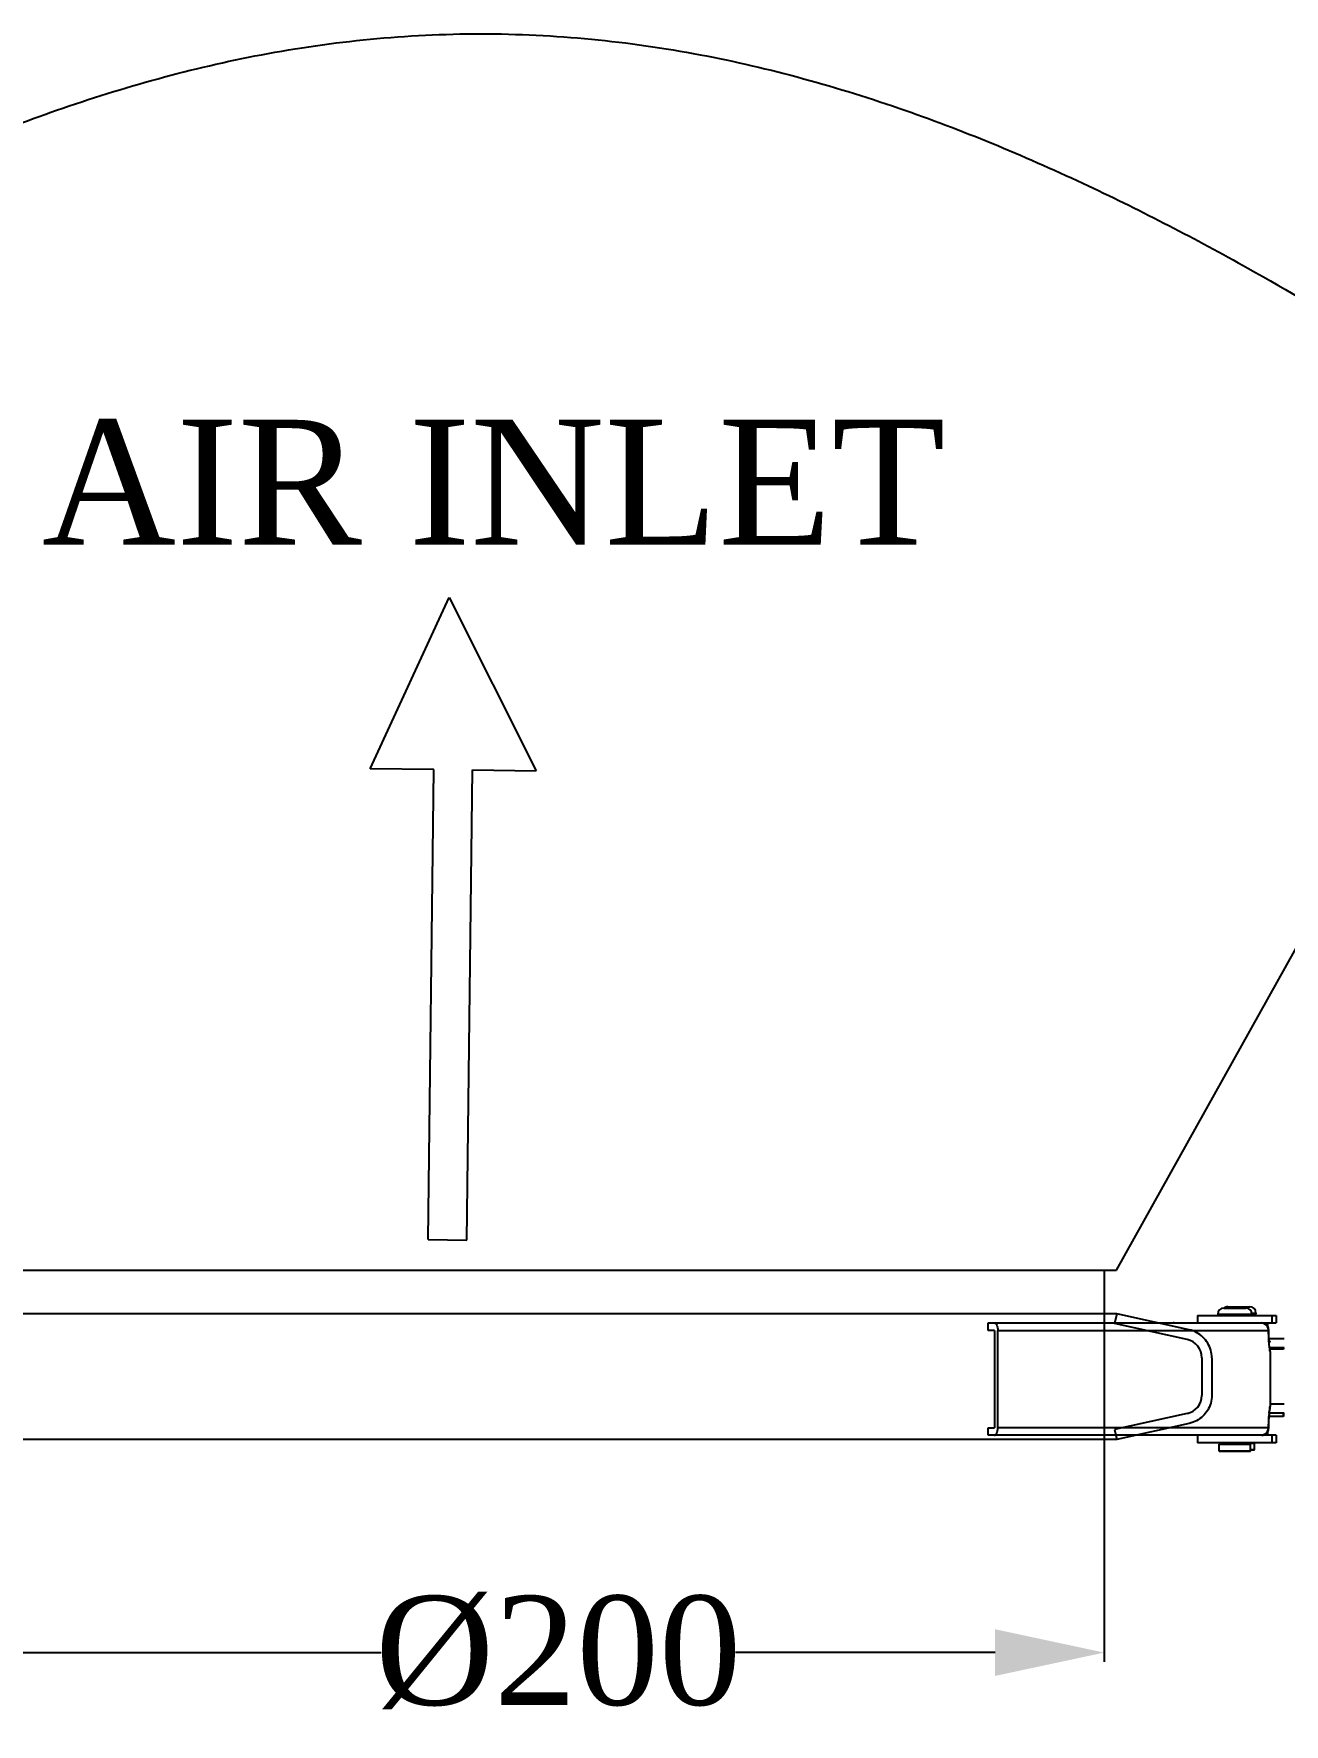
# Model space of a CAD drawing. Header units: millimetres. Extents: x 324 to 7054, y -67 to 2159.
# Drawn here: x 6360.5 to 6561, y 1020.2 to 1291.3 of the extents above; entities that cross this region are included whole.
import ezdxf
from ezdxf.enums import TextEntityAlignment as Align

# ---------------------------------------------------------------- set-up
doc = ezdxf.new("R2010")
doc.units = ezdxf.units.MM
doc.header["$LTSCALE"] = 153.67
doc.header["$PDMODE"] = 3
doc.header["$PDSIZE"] = 8
doc.layers.get('0').update_dxf_attribs({"linetype": 'CONTINUOUS'})
doc.layers.get('Defpoints').update_dxf_attribs({"linetype": 'CONTINUOUS'})
for name, color, linetype in [('02___PRT_ALL_AXES', 7, 'CONTINUOUS'), ('03___PRT_ALL_CURVES', 7, 'CONTINUOUS'), ('CONSTRUCTION_BODIES', 7, 'CONTINUOUS')]:
    doc.layers.add(name, color=color, linetype=linetype)
doc.styles.get("Standard").update_dxf_attribs({"font": 'times.ttf'})
doc.dimstyles.get("Standard").update_dxf_attribs({"dimtxt": 17.5, "dimasz": 17.5, "dimexe": 1.5, "dimexo": 1, "dimtad": 1, "dimdsep": 46, "dimtxsty": 'Standard', "dimblk": '_FILLED', "dimblk1": '_FILLED', "dimblk2": '_FILLED', "dimcen": 0.09, "dimazin": 2, "dimtol": 1, "dimtp": 0.01, "dimtm": 0.01, "dimtfac": 1, "dimtofl": 0, "dimtmove": 0, "dimatfit": 3, "dimldrblk": '_FILLED', "dimfxl": 1, "dimtolj": 1, "dimarcsym": 0})

# ---------------------------------------------------------------- blocks, each defined once
blk = doc.blocks.new('_FILLED')
at = {"color": 0, "linetype": 'ByBlock'}
blk.add_solid([(0, 0), (-1, 0.214), (-1, -0.214)], dxfattribs=at)
blk = doc.blocks.new('*D230')
at = {"color": 0, "linetype": 'ByBlock', "lineweight": -2}
for p, q in [((6332.16, 1086.98), (6332.16, 1030.17)), ((6532.16, 1086.98), (6532.16, 1030.17)), ((6349.66, 1031.67), (6416.17, 1031.67)), ((6514.66, 1031.67), (6473, 1031.67))]:
    blk.add_line(p, q, dxfattribs=at)
at = {"layer": 'Defpoints', "color": 0}
for p in [(6332.16, 1087.98), (6532.16, 1087.98), (6532.16, 1031.67)]:
    blk.add_point(p, dxfattribs=at)
at = {"color": 0, "linetype": 'ByBlock', "lineweight": -2, "xscale": 17.5, "yscale": 17.5, "zscale": 17.5, "rotation": 180}
blk.add_blockref('_FILLED', (6332.16, 1031.67), dxfattribs=at)
at = {"color": 0, "linetype": 'ByBlock', "lineweight": -2, "xscale": 17.5, "yscale": 17.5, "zscale": 17.5}
blk.add_blockref('_FILLED', (6532.16, 1031.67), dxfattribs=at)
at = {"color": 0, "insert": (6444.58, 1031.67), "char_height": 17.5, "attachment_point": 5}
blk.add_mtext('\\A1;\\A1;%%C200', dxfattribs=at)
blk = doc.blocks.new('ARROW_4_BL1', base_point=(2290.53, 1379.95))
at = {"color": 7, "linetype": 'Continuous'}
for p, q in [((2314.47, 1383.07), (2314.59, 1393.28)), ((2314.59, 1393.28), (2342.06, 1380.6)), ((2239.08, 1383.97), (2239, 1377.74)), ((2239.08, 1383.97), (2314.47, 1383.07)), ((2342.06, 1380.6), (2314.27, 1366.62)), ((2239, 1377.74), (2314.4, 1376.83)), ((2314.4, 1376.83), (2314.27, 1366.62))]:
    blk.add_line(p, q, dxfattribs=at)

msp = doc.modelspace()

# ---------------------------------------------------------------- linework, layer by layer
at = {"linetype": 'ByBlock'}
for p, q in [((6534.15862, 1092.97699), (6605.95127, 1221.81037)), ((6330.15862, 1092.97699), (6534.15862, 1092.97699)), ((6552.00622, 1087.12462), (6555.50607, 1087.12462)), ((6513.53594, 1084.52461), (6559.75614, 1084.52462)), ((6513.53594, 1083.32461), (6513.53594, 1084.52461)), ((6543.37905, 1084.53606), (6545.71893, 1084.53605)), ((6547.12119, 1085.72462), (6559.75614, 1085.72462)), ((6547.12119, 1085.72462), (6547.12119, 1084.52462)), ((6550.37119, 1085.92462), (6556.45626, 1085.92462)), ((6550.37119, 1085.92462), (6550.37119, 1085.77462)), ((6555.87119, 1085.77462), (6550.37119, 1085.77462)), ((6551.37128, 1086.92462), (6554.87111, 1086.92462)), ((6555.85049, 1086.12462), (6556.50614, 1086.12462)), ((6556.50614, 1085.97462), (6555.86627, 1085.97462)), ((6555.87119, 1085.92462), (6555.87119, 1085.77462)), ((6556.50614, 1086.12462), (6556.50614, 1085.97462)), ((6558.42655, 1083.82066), (6558.42655, 1084.52462)), ((6559.12073, 1084.52462), (6559.12073, 1085.72462)), ((6559.75568, 1085.72462), (6559.75568, 1084.52462)), ((6559.75614, 1085.72462), (6559.75614, 1084.52462)), ((6513.78637, 1083.32461), (6513.53595, 1083.32461)), ((6514.57963, 1083.32485), (6513.78637, 1083.32478)), ((6514.57963, 1083.32485), (6514.57963, 1067.70136)), ((6515.10415, 1083.32461), (6558.53813, 1083.32462)), ((6515.10415, 1067.72461), (6515.10415, 1083.32461)), ((6558.58723, 1082.04897), (6561.04056, 1082.04897)), ((6558.646, 1081.12595), (6558.59786, 1081.78975)), ((6558.59996, 1081.50026), (6558.5991, 1081.51348)), ((6558.68516, 1080.53794), (6558.68404, 1080.54753)), ((6561.04056, 1080.54897), (6558.71158, 1080.54897)), ((6558.72911, 1080.42294), (6558.74425, 1080.32462)), ((6560.9314, 1080.32462), (6558.74425, 1080.32462)), ((6558.77558, 1079.93863), (6558.77556, 1071.11342)), ((6560.92944, 1080.54897), (6560.92944, 1080.32462)), ((6560.9314, 1080.32462), (6560.9314, 1080.54897)), ((6558.77556, 1071.54897), (6561.04056, 1071.54897)), ((6558.60337, 1069.35233), (6558.63047, 1069.73932)), ((6560.9314, 1069.52462), (6558.61544, 1069.52462)), ((6561.04056, 1070.04897), (6558.65801, 1070.04897)), ((6560.92944, 1070.04897), (6560.92944, 1069.52462)), ((6560.9314, 1069.52462), (6560.9314, 1070.04897)), ((6513.53594, 1067.72461), (6514.57963, 1067.72461)), ((6513.53594, 1066.52461), (6513.53594, 1067.72461)), ((6559.75614, 1066.52462), (6513.53594, 1066.52461)), ((6513.78637, 1067.70136), (6513.78637, 1067.72461)), ((6513.78637, 1067.70136), (6514.57963, 1067.70136)), ((6558.53813, 1067.72462), (6515.10415, 1067.72461)), ((6547.12119, 1066.52462), (6547.12119, 1065.32462)), ((6558.42655, 1066.53605), (6557.41735, 1066.53605)), ((6558.42655, 1066.53605), (6558.42655, 1067.22858)), ((6559.12073, 1065.32462), (6559.12073, 1066.52462)), ((6559.75568, 1066.52462), (6559.75568, 1065.32462)), ((6559.75614, 1066.52462), (6559.75614, 1065.32462)), ((6559.75614, 1065.32462), (6547.12119, 1065.32462)), ((6550.62119, 1065.07462), (6555.62119, 1065.07462)), ((6550.62119, 1063.97462), (6550.62119, 1065.07462)), ((6555.62119, 1063.97462), (6550.62119, 1063.97462)), ((6550.67107, 1065.12462), (6555.57132, 1065.12462)), ((6555.57131, 1063.92462), (6550.67107, 1063.92462)), ((6551.25614, 1065.27462), (6551.37119, 1065.27462)), ((6551.25614, 1065.12462), (6551.25614, 1065.27462)), ((6551.37119, 1065.17462), (6551.37119, 1065.32462)), ((6554.87119, 1065.17462), (6551.37119, 1065.17462)), ((6554.87119, 1065.17462), (6554.87119, 1065.32462)), ((6554.87119, 1065.27462), (6556.25614, 1065.27462)), ((6555.62119, 1063.97462), (6555.62119, 1065.07462)), ((6556.25614, 1064.17462), (6555.62119, 1064.17462)), ((6556.20626, 1064.12462), (6555.62119, 1064.12462)), ((6556.25614, 1064.17462), (6556.25614, 1065.27462))]:
    msp.add_line(p, q, dxfattribs=at)
for points in [[(6558.55099, 1083.33164), (6558.52557, 1083.57041), (6558.37577, 1083.949), (6558.10778, 1084.25589), (6557.75255, 1084.45543), (6557.35096, 1084.52462)], [(6558.59786, 1081.78975), (6558.56098, 1082.68894), (6558.5509, 1083.33136)], [(6558.72922, 1080.42306), (6558.69078, 1080.6975), (6558.646, 1081.12595)], [(6558.5509, 1067.71786), (6558.55269, 1067.91928), (6558.5629, 1068.43153), (6558.58028, 1068.91349), (6558.60337, 1069.35233)], [(6558.63047, 1069.73932), (6558.66039, 1070.07578), (6558.69115, 1070.35492), (6558.72075, 1070.57227), (6558.72918, 1070.62585)], [(6557.35096, 1066.52462), (6557.75255, 1066.5938), (6558.10778, 1066.79334), (6558.37577, 1067.10023), (6558.52557, 1067.47883), (6558.55099, 1067.71759)]]:
    msp.add_lwpolyline(points, dxfattribs=at)
for centre, radius, start, end in [((6552.00614, 1086.12462), 1, 90, 126.8558989), ((6555.50614, 1086.12462), 1, 0, 90), ((6543.37964, 1083.69763), 0.83843, 90.0265999, 99.1183065), ((6551.37119, 1085.92462), 1, 90, 180), ((6550.42119, 1085.77462), 0.05, 180, 247.3952516), ((6554.87119, 1085.92462), 1, 0, 90), ((6555.82119, 1085.77462), 0.05, 292.6047484, 0), ((6556.45614, 1085.97462), 0.05, 270.1396645, 0), ((6557.34425, 1083.33028), 1.19437, 71.3702792, 86.4420985), ((6557.34675, 1083.34527), 1.17938, 61.0667127, 71.2527492), ((6557.32741, 1083.30874), 1.2207, 53.4875281, 61.1015237), ((6557.35138, 1083.34066), 1.18079, 40.1189498, 53.5011311), ((6557.32834, 1083.32332), 1.20958, 35.5109216, 40.0439031), ((6557.35669, 1083.33325), 1.18007, 17.5831381, 20.4628334), ((6557.32264, 1083.32345), 1.2155, 0.0551177, 17.5386382), ((6586.57046, 1083.30503), 28.02874, 182.5894053, 183.2915031), ((6584.43533, 1083.18416), 25.89018, 183.295758, 183.6998337), ((6570.47718, 1081.92174), 11.87293, 186.693094, 187.3600069), ((6568.81642, 1081.70733), 10.19839, 187.3606135, 187.9713577), ((6568.64472, 1069.36497), 10.02518, 172.0238903, 172.6478634), ((6580.90762, 1068.09817), 22.35479, 174.9358562, 176.3244653), ((6570.4204, 1069.1361), 11.81555, 172.6490217, 173.3043257), ((6554.10263, 1071.38803), 4.68878, 350.6463752, 351.8659991), ((6554.12079, 1071.38147), 4.66988, 351.9140941, 352.1724285), ((6557.34484, 1067.71616), 1.19154, 276.4616666, 288.966188), ((6557.32894, 1067.73827), 1.21801, 302.8635376, 307.3215858), ((6557.34875, 1067.711), 1.18432, 307.3590688, 322.4591675), ((6557.31958, 1067.73243), 1.2205, 322.496054, 325.4047948), ((6557.35315, 1067.71717), 1.1838, 340.2919806, 342.9081001), ((6557.32249, 1067.72578), 1.21564, 342.945064, 359.9450905), ((6550.67119, 1065.07462), 0.05, 90.1428953, 180), ((6550.67119, 1063.97462), 0.05, 180, 269.8627424), ((6551.30614, 1065.27462), 0.05, 135.0714476, 180), ((6551.32119, 1065.17462), 0.05, 270.1086982, 0), ((6554.92119, 1065.17462), 0.05, 180, 269.8913018), ((6555.57119, 1063.97462), 0.05, 270.1372576, 0), ((6555.57119, 1065.07462), 0.05, 0, 89.8571047), ((6556.20614, 1064.17462), 0.05, 270.1372576, 0), ((6556.20614, 1065.27462), 0.05, 0, 44.9285524)]:
    msp.add_arc(centre, radius, start, end, dxfattribs=at)
for points, knots in [([(6514.57917, 1084.52461), (6514.74378, 1084.52484), (6514.95765, 1084.19866), (6515.07424, 1083.78168), (6515.10415, 1083.48143), (6515.10415, 1083.32461)], [0, 0, 0, 0, 0.359411747, 0.657621213, 1, 1, 1, 1]), ([(6558.53813, 1083.32462), (6558.54143, 1083.32551), (6558.5458, 1083.32662), (6558.55099, 1083.33003), (6558.55099, 1083.33162)], [0, 0, 0, 0, 0.682003894, 1, 1, 1, 1]), ([(6558.57035, 1082.03874), (6558.56563, 1082.14283), (6558.54847, 1082.57127), (6558.54001, 1083.00005), (6558.53813, 1083.32462)], [0, 0, 0, 0, 0.243019655, 1, 1, 1, 1]), ([(6558.60423, 1081.69197), (6558.62303, 1081.66642), (6558.68821, 1081.58763), (6558.78808, 1081.52463), (6558.86007, 1081.52462)], [0, 0, 0, 0, 0.305820421, 1, 1, 1, 1]), ([(6558.68404, 1080.54753), (6558.67569, 1080.61907), (6558.64137, 1080.93606), (6558.61603, 1081.25399), (6558.59996, 1081.50026)], [0, 0, 0, 0, 0.225930642, 1, 1, 1, 1]), ([(6558.77558, 1079.93575), (6558.77032, 1079.96231), (6558.74802, 1080.08096), (6558.72957, 1080.2003), (6558.71657, 1080.29304)], [0, 0, 0, 0, 0.224257958, 1, 1, 1, 1]), ([(6558.71653, 1070.75607), (6558.72113, 1070.78891), (6558.73855, 1070.90834), (6558.75859, 1071.02742), (6558.77557, 1071.11329)], [0, 0, 0, 0, 0.274803072, 1, 1, 1, 1]), ([(6558.53813, 1067.72462), (6558.53904, 1067.88236), (6558.54669, 1068.48491), (6558.57017, 1069.08733), (6558.59881, 1069.53125)], [0, 0, 0, 0, 0.261781261, 1, 1, 1, 1]), ([(6558.64009, 1070.07145), (6558.64358, 1070.1104), (6558.65723, 1070.25797), (6558.6727, 1070.40538), (6558.68544, 1070.51374)], [0, 0, 0, 0, 0.263836602, 1, 1, 1, 1]), ([(6514.57917, 1066.52461), (6514.74378, 1066.52439), (6514.95765, 1066.85057), (6515.07424, 1067.26755), (6515.10415, 1067.5678), (6515.10415, 1067.72461)], [0, 0, 0, 0, 0.359410791, 0.657619707, 1, 1, 1, 1]), ([(6558.55099, 1067.71761), (6558.55099, 1067.7192), (6558.5458, 1067.72261), (6558.54143, 1067.72373), (6558.53813, 1067.72461)], [0, 0, 0, 0, 0.317859871, 1, 1, 1, 1])]:
    msp.add_open_spline(points, degree=3, knots=knots, dxfattribs=at)
for points in [[(6558.31295, 1084.02591), (6558.37442, 1083.93979), (6558.4253, 1083.84494), (6558.4623, 1083.7458)], [(6558.77558, 1079.93863), (6558.77558, 1080.06772), (6558.7624, 1080.19681), (6558.74425, 1080.32462)], [(6558.74716, 1070.74547), (6558.76391, 1070.86734), (6558.77558, 1070.99041), (6558.77556, 1071.11342)], [(6557.98988, 1066.71518), (6557.90956, 1066.66329), (6557.82251, 1066.62047), (6557.7321, 1066.58931)], [(6558.46761, 1067.31796), (6558.4324, 1067.21967), (6558.38356, 1067.1254), (6558.32427, 1067.03946)]]:
    msp.add_open_spline(points, degree=3, dxfattribs=at)
at = {"layer": '02___PRT_ALL_AXES', "linetype": 'ByBlock'}
msp.add_line((6532.15862, 1092.97699), (6532.15862, 1084.52462), dxfattribs=at)
msp.add_open_spline([(6257.1598, 1220.97781), (6261.86769, 1224.23456), (6278.81307, 1235.70837), (6304.3934, 1251.55802), (6335.41523, 1267.70038), (6364.57452, 1279.89325), (6391.49848, 1287.3753), (6414.43397, 1290.68641), (6432.15868, 1291.5544), (6449.8834, 1290.68639), (6472.81888, 1287.37527), (6499.74283, 1279.89321), (6528.90211, 1267.70034), (6559.92392, 1251.55797), (6585.50421, 1235.70834), (6602.44957, 1224.23455), (6607.15744, 1220.97781)], degree=3, knots=[0, 0, 0, 0, 0.044854478, 0.16035017, 0.235534322, 0.318660161, 0.407603987, 0.453571024, 0.500000163, 0.546429299, 0.592396332, 0.681340141, 0.764465956, 0.839650076, 0.95514567, 1, 1, 1, 1], dxfattribs=at)
at = {"layer": '03___PRT_ALL_CURVES', "linetype": 'ByBlock'}
msp.add_line((6330.15862, 1092.97699), (6534.15862, 1092.97699), dxfattribs=at)
at = {"layer": 'CONSTRUCTION_BODIES', "linetype": 'ByBlock'}
for p, q in [((6534.18003, 1085.99234), (6333.61234, 1085.99234)), ((6534.18003, 1085.99234), (6533.83647, 1084.42971)), ((6545.47422, 1081.86784), (6533.83647, 1084.42971)), ((6545.81779, 1083.43047), (6534.18003, 1085.99234)), ((6547.82794, 1078.93797), (6547.82794, 1072.92145)), ((6549.42696, 1078.93797), (6549.42696, 1072.92145)), ((6545.47422, 1069.99157), (6533.83647, 1067.42971)), ((6545.81779, 1068.42894), (6534.18003, 1065.86708)), ((6534.18003, 1065.86708), (6333.61234, 1065.86708)), ((6533.83647, 1067.42971), (6534.18003, 1065.86708))]:
    msp.add_line(p, q, dxfattribs=at)
for centre, start, end in [((6544.82825, 1078.93864), 359.9871845, 77.5638623), ((6544.82825, 1072.92078), 282.4361374, 0.0128151)]:
    msp.add_arc(centre, 2.99964, start, end, dxfattribs=at)
for points in [[(6549.42696, 1078.93797), (6549.42696, 1079.35299), (6549.3135, 1080.18587), (6548.81663, 1081.33935), (6548.03049, 1082.31791), (6547.01144, 1083.05137), (6546.22285, 1083.34128), (6545.81779, 1083.43047)], [(6549.42696, 1072.92145), (6549.42696, 1072.50643), (6549.3135, 1071.67354), (6548.81663, 1070.52007), (6548.03049, 1069.54151), (6547.01144, 1068.80804), (6546.22285, 1068.51814), (6545.81779, 1068.42894)]]:
    msp.add_open_spline(points, degree=3, knots=[0, 0, 0, 0, 0.200539201, 0.400330909, 0.59986301, 0.799584386, 1, 1, 1, 1], dxfattribs=at)

# ---------------------------------------------------------------- block references
at = {"linetype": 'ByBlock', "rotation": 89.99999999999999}
msp.add_blockref('ARROW_4_BL1', (6427.72669, 1149.35295), dxfattribs=at)

# ---------------------------------------------------------------- texts
at = {"linetype": 'ByBlock', "width": 1.009646}
msp.add_text('AIR INLET', height=20, dxfattribs=at).set_placement((6361.76706, 1209.36547), (6506.66978, 1209.36547), align=Align.FIT)

# ---------------------------------------------------------------- dimensions: what is measured, and where the dimension line sits
at = {"color": 0, "linetype": 'ByBlock'}
dim = msp.add_linear_dim(base=(6532.15862, 1031.67054), p1=(6332.15862, 1087.97699), p2=(6532.15862, 1087.97699), text='\\A1;%%C200', dimstyle='Standard', override={"dimtad": 0, "dimtih": 1, "dimtoh": 1, "dimdec": 4, "dimzin": 0, "dimtxsty": 'Standard', "dimcen": 25.146, "dimadec": 0, "dimazin": 0, "dimtdec": 4, "dimtzin": 0}, dxfattribs=at)
dim.commit()
dim.dimension.update_dxf_attribs({"geometry": '*D230', "text_midpoint": (6444.58453, 1031.67054), "dimtype": 160})

doc.saveas('drawing.dxf')
